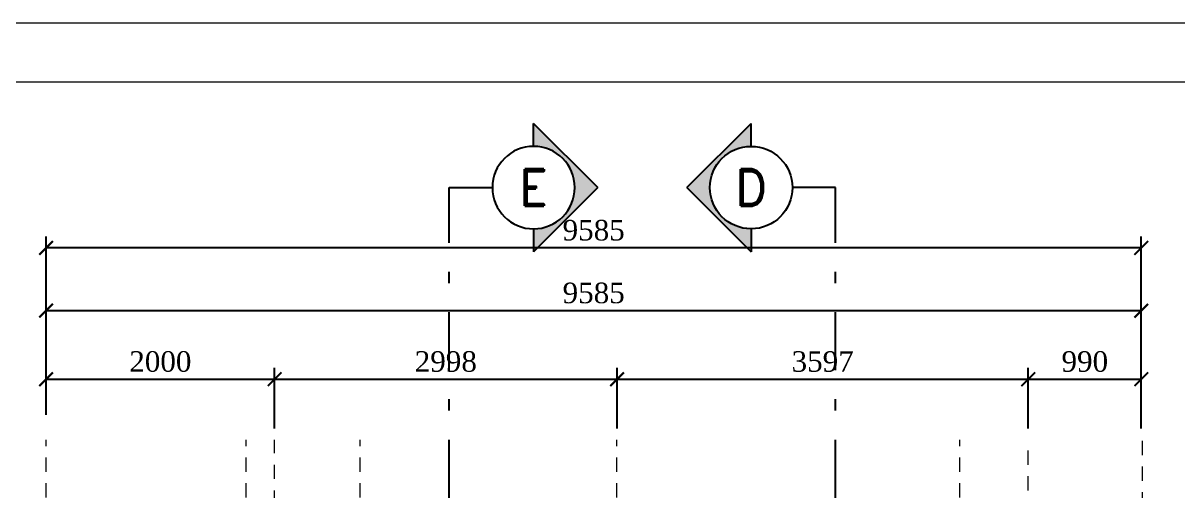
# Model space of a CAD drawing. Header units: millimetres. Extents: x -9564 to 494436, y -140371 to 4257.
# Drawn here: x 77.91 to 88.02, y 126.76 to 130.85 of the extents above; entities that cross this region are included whole.
import ezdxf
from ezdxf.enums import TextEntityAlignment as Align

# ---------------------------------------------------------------- set-up
doc = ezdxf.new("R2010")
doc.units = ezdxf.units.MM
doc.header["$MEASUREMENT"] = 0
for name, pattern in [('DASHDOTX2', [50.8, 25.4, -12.7, 0, -12.7]), ('DASHED2', [0.375, 0.25, -0.125]), ('HIDDEN2', [0.1875, 0.125, -0.0625])]:
    doc.linetypes.add(name, pattern=pattern)
doc.layers.get('DEFPOINTS').update_dxf_attribs({"lineweight": 18})
doc.layers.add('1', color=5, linetype='Continuous')
for name, color, linetype, lineweight in [('AS', 8, 'HIDDEN2', 5), ('DIM', 1, 'Continuous', 5), ('LEGEND', 1, 'DASHED2', 50), ('XR-KOP A3_MOZART$0$A-TXTKOP', 3, 'Continuous', 5), ('XR-KOP A3_MOZART$0$KOP-A1$0$A-GRSKOP', 1, 'Continuous', 5)]:
    doc.layers.add(name, color=color, linetype=linetype, lineweight=lineweight)
doc.styles.add('HAND', font='ROMAND.SHX', dxfattribs={"width": 0.8, "height": 250})
doc.styles.add('ROMAND', font='romand.shx', dxfattribs={"width": 0.7})
doc.styles.add('style2', font='times.ttf', dxfattribs={"height": 0.18})
doc.styles.add('XR-KOP A3_MOZART$0$ROMAND', font='romand.shx', dxfattribs={"height": 2, "bigfont": 'bigfont.shx'})
doc.dimstyles.new('ISO-25', dxfattribs={"dimtxt": 0.18, "dimasz": 0.12, "dimexe": 0.1, "dimexo": 0.1, "dimgap": 0.0625, "dimtad": 1, "dimtoh": 1, "dimdec": 0, "dimlfac": 1000, "dimtxsty": 'style2', "dimblk": 'ARCHTICK', "dimcen": 0.15, "dimclrd": 1, "dimclre": 1, "dimclrt": 4, "dimadec": 0, "dimazin": 0, "dimtfac": 1, "dimtdec": 0, "dimtmove": 0, "dimatfit": 3, "dimldrblk": 'OBLIQUE', "dimfxl": 1, "dimarcsym": 0})

# ---------------------------------------------------------------- blocks, each defined once
blk = doc.blocks.new('as2')
at = {"layer": 'AS'}
for p, q in [((245.82, 142.109), (245.82, 163.539)), ((247.57, 142.109), (247.57, 163.539)), ((247.82, 142.271), (247.82, 163.539)), ((248.57, 142.109), (248.57, 163.539)), ((250.815, 142.109), (250.815, 163.539)), ((253.815, 142.109), (253.815, 163.539)), ((254.415, 141.72), (254.415, 163.539)), ((255.415, 142.031), (255.415, 163.539))]:
    blk.add_line(p, q, dxfattribs=at)
blk = doc.blocks.new('hsdh')
at = {"layer": 'XR-KOP A3_MOZART$0$KOP-A1$0$A-GRSKOP', "color": 0, "linetype": 'Continuous', "lineweight": 5}
blk.add_lwpolyline([(145480.1, 82601), (107945.4, 82601), (107945.4, 56196.5), (145480.1, 56196.5)], close=True, dxfattribs=at)
at = {"layer": 'XR-KOP A3_MOZART$0$KOP-A1$0$A-GRSKOP', "color": 5, "linetype": 'Continuous', "lineweight": 5}
blk.add_lwpolyline([(145016.9, 82137.7), (108408.6, 82137.7), (108408.6, 56659.8), (145016.9, 56659.8)], close=True, dxfattribs=at)
blk = doc.blocks.new('_ArchTick')
at = {"color": 0, "linetype": 'ByBlock', "const_width": 0.15}
blk.add_lwpolyline([(-0.5, -0.5), (0.5, 0.5)], dxfattribs=at)
blk = doc.blocks.new('*D628')
at = {"layer": 'DEFPOINTS', "color": 0, "transparency": 16777216}
for p in [(303.423, 169.964), (301.423, 169.553), (303.423, 169.434)]:
    blk.add_point(p, dxfattribs=at)
at = {"layer": 'DIM', "color": 1, "lineweight": -2, "transparency": 16777216}
for p, q in [((301.423, 169.653), (301.423, 170.064)), ((303.423, 169.534), (303.423, 170.064)), ((301.423, 169.964), (303.423, 169.964))]:
    blk.add_line(p, q, dxfattribs=at)
at = {"layer": 'DIM', "color": 1, "lineweight": -2, "transparency": 16777216, "xscale": 0.12, "yscale": 0.12, "zscale": 0.12, "rotation": 180}
blk.add_blockref('_ArchTick', (301.423, 169.964), dxfattribs=at)
at = {"layer": 'DIM', "color": 1, "lineweight": -2, "transparency": 16777216, "xscale": 0.12, "yscale": 0.12, "zscale": 0.12}
blk.add_blockref('_ArchTick', (303.423, 169.964), dxfattribs=at)
at = {"layer": 'DIM', "color": 4, "transparency": 16777216, "insert": (302.423, 170.118), "char_height": 0.18, "attachment_point": 5, "style": 'style2'}
blk.add_mtext('2000', dxfattribs=at)
blk = doc.blocks.new('_Oblique')
at = {"color": 0, "linetype": 'ByBlock', "lineweight": -2}
blk.add_line((-0.5, -0.5), (0.5, 0.5), dxfattribs=at)
blk = doc.blocks.new('*D629')
at = {"layer": 'DEFPOINTS', "color": 0, "transparency": 16777216}
for p in [(306.42, 169.964), (303.423, 169.434), (306.42, 169.434)]:
    blk.add_point(p, dxfattribs=at)
at = {"layer": 'DIM', "color": 1, "lineweight": -2, "transparency": 16777216}
for p, q in [((303.423, 169.534), (303.423, 170.064)), ((306.42, 169.534), (306.42, 170.064)), ((303.423, 169.964), (306.42, 169.964))]:
    blk.add_line(p, q, dxfattribs=at)
at = {"layer": 'DIM', "color": 1, "lineweight": -2, "transparency": 16777216, "xscale": 0.12, "yscale": 0.12, "zscale": 0.12, "rotation": 180}
blk.add_blockref('_ArchTick', (303.423, 169.964), dxfattribs=at)
at = {"layer": 'DIM', "color": 1, "lineweight": -2, "transparency": 16777216, "xscale": 0.12, "yscale": 0.12, "zscale": 0.12}
blk.add_blockref('_ArchTick', (306.42, 169.964), dxfattribs=at)
at = {"layer": 'DIM', "color": 4, "transparency": 16777216, "insert": (304.921, 170.118), "char_height": 0.18, "attachment_point": 5, "style": 'style2'}
blk.add_mtext('2998', dxfattribs=at)
blk = doc.blocks.new('*D630')
at = {"layer": 'DEFPOINTS', "color": 0, "transparency": 16777216}
for p in [(310.018, 169.964), (306.42, 169.434), (310.018, 169.434)]:
    blk.add_point(p, dxfattribs=at)
at = {"layer": 'DIM', "color": 1, "lineweight": -2, "transparency": 16777216}
for p, q in [((306.42, 169.534), (306.42, 170.064)), ((310.018, 169.534), (310.018, 170.064)), ((306.42, 169.964), (310.018, 169.964))]:
    blk.add_line(p, q, dxfattribs=at)
at = {"layer": 'DIM', "color": 1, "lineweight": -2, "transparency": 16777216, "xscale": 0.12, "yscale": 0.12, "zscale": 0.12, "rotation": 180}
blk.add_blockref('_ArchTick', (306.42, 169.964), dxfattribs=at)
at = {"layer": 'DIM', "color": 1, "lineweight": -2, "transparency": 16777216, "xscale": 0.12, "yscale": 0.12, "zscale": 0.12}
blk.add_blockref('_ArchTick', (310.018, 169.964), dxfattribs=at)
at = {"layer": 'DIM', "color": 4, "transparency": 16777216, "insert": (308.219, 170.118), "char_height": 0.18, "attachment_point": 5, "style": 'style2'}
blk.add_mtext('3597', dxfattribs=at)
blk = doc.blocks.new('*D631')
at = {"layer": 'DEFPOINTS', "color": 0, "transparency": 16777216}
for p in [(311.007, 170.564), (301.423, 169.964), (311.007, 169.964)]:
    blk.add_point(p, dxfattribs=at)
at = {"layer": 'DIM', "color": 1, "lineweight": -2, "transparency": 16777216}
for p, q in [((301.423, 170.064), (301.423, 170.664)), ((311.007, 170.064), (311.007, 170.664)), ((301.423, 170.564), (311.007, 170.564))]:
    blk.add_line(p, q, dxfattribs=at)
at = {"layer": 'DIM', "color": 1, "lineweight": -2, "transparency": 16777216, "xscale": 0.12, "yscale": 0.12, "zscale": 0.12, "rotation": 180}
blk.add_blockref('_ArchTick', (301.423, 170.564), dxfattribs=at)
at = {"layer": 'DIM', "color": 1, "lineweight": -2, "transparency": 16777216, "xscale": 0.12, "yscale": 0.12, "zscale": 0.12}
blk.add_blockref('_ArchTick', (311.007, 170.564), dxfattribs=at)
at = {"layer": 'DIM', "color": 4, "transparency": 16777216, "insert": (306.215, 170.718), "char_height": 0.18, "attachment_point": 5, "style": 'style2'}
blk.add_mtext('9585', dxfattribs=at)
blk = doc.blocks.new('*D632')
at = {"layer": 'DEFPOINTS', "color": 0, "transparency": 16777216}
for p in [(301.423, 171.113), (301.423, 170.564), (311.007, 169.434)]:
    blk.add_point(p, dxfattribs=at)
at = {"layer": 'DIM', "color": 1, "lineweight": -2, "transparency": 16777216}
for p, q in [((301.423, 170.664), (301.423, 171.213)), ((311.007, 169.534), (311.007, 171.213)), ((311.007, 171.113), (301.423, 171.113))]:
    blk.add_line(p, q, dxfattribs=at)
at = {"layer": 'DIM', "color": 1, "lineweight": -2, "transparency": 16777216, "xscale": 0.12, "yscale": 0.12, "zscale": 0.12, "rotation": 180}
blk.add_blockref('_ArchTick', (301.423, 171.113), dxfattribs=at)
at = {"layer": 'DIM', "color": 1, "lineweight": -2, "transparency": 16777216, "xscale": 0.12, "yscale": 0.12, "zscale": 0.12}
blk.add_blockref('_ArchTick', (311.007, 171.113), dxfattribs=at)
at = {"layer": 'DIM', "color": 4, "transparency": 16777216, "insert": (306.215, 171.267), "char_height": 0.18, "attachment_point": 5, "style": 'style2'}
blk.add_mtext('9585', dxfattribs=at)
blk = doc.blocks.new('*D633')
at = {"color": 1, "lineweight": -2, "transparency": 16777216}
for p, q in [((310.018, 169.534), (310.018, 170.064)), ((311.007, 169.534), (311.007, 170.064)), ((310.018, 169.964), (311.007, 169.964))]:
    blk.add_line(p, q, dxfattribs=at)
at = {"layer": 'DEFPOINTS', "color": 0, "transparency": 16777216}
for p in [(311.007, 169.964), (310.018, 169.434), (311.007, 169.434)]:
    blk.add_point(p, dxfattribs=at)
at = {"color": 1, "lineweight": -2, "transparency": 16777216, "xscale": 0.12, "yscale": 0.12, "zscale": 0.12, "rotation": 180}
blk.add_blockref('_ArchTick', (310.018, 169.964), dxfattribs=at)
at = {"color": 1, "lineweight": -2, "transparency": 16777216, "xscale": 0.12, "yscale": 0.12, "zscale": 0.12}
blk.add_blockref('_ArchTick', (311.007, 169.964), dxfattribs=at)
at = {"color": 4, "transparency": 16777216, "insert": (310.513, 170.118), "char_height": 0.18, "attachment_point": 5, "style": 'style2'}
blk.add_mtext('990', dxfattribs=at)
blk = doc.blocks.new('ARAH-4')
blk.add_hatch(color=8).paths.add_polyline_path([(-4.5, 0), (-7, 0), (0, -7), (7, 0), (4.5, 0, -1)])
at = {"color": 9}
for p, q in [((0, -7), (-7, 0)), ((-4.5, 0), (-7, 0)), ((0, -7), (7, 0)), ((4.5, 0), (7, 0))]:
    blk.add_line(p, q, dxfattribs=at)
blk.add_circle((0, 0), 4.5, dxfattribs=at)
at = {"color": 4, "style": 'ROMAND'}
blk.add_attdef('A', text='', height=4, dxfattribs=at).set_placement((0, 0), align=Align.MIDDLE_CENTER)
blk = doc.blocks.new('pot2')
at = {"layer": '1', "linetype": 'DASHDOTX2', "ltscale": 0.02}
for points in [[(167.88, 148.839), (167.502, 148.839), (167.502, 171.641), (167.88, 171.641)], [(170.505, 148.839), (170.882, 148.839), (170.882, 171.641), (170.505, 171.641)]]:
    blk.add_lwpolyline(points, dxfattribs=at)
ref = blk.add_blockref('ARAH-4', (168.24, 171.641), dxfattribs=dict(xscale=-0.08021946471751404, yscale=0.08021946471751404, zscale=0.08021946471751398, rotation=90))
ref.add_attrib('A', 'E', dxfattribs={"color": 4, "height": 0.321, "style": 'ROMAND'}).set_placement((168.24, 171.641), align=Align.MIDDLE_CENTER)
ref = blk.add_blockref('ARAH-4', (170.144, 171.641), dxfattribs=dict(xscale=0.08021946471751398, yscale=0.08021946471751398, zscale=0.08021946471751398, rotation=270))
ref.add_attrib('A', 'D', dxfattribs={"color": 4, "height": 0.321, "style": 'ROMAND'}).set_placement((170.144, 171.641), align=Align.MIDDLE_CENTER)
blk = doc.blocks.new('dim5')
dim = blk.add_linear_dim(base=(311.0075, 169.9635), p1=(310.0177, 169.4339), p2=(311.0075, 169.4339), dimstyle='ISO-25')
dim.commit()
dim.dimension.update_dxf_attribs({"geometry": '*D633', "text_midpoint": (310.5126, 170.1178)})
at = {"layer": 'DIM'}
for base, p1, p2, picture, middle in [((301.4227, 171.1129), (311.0075, 169.4339), (301.4227, 170.5635), '*D632', (306.2151, 171.2672)), ((311.0075, 170.5635), (301.4227, 169.9635), (311.0075, 169.9635), '*D631', (306.2151, 170.7178)), ((303.4227, 169.9635), (301.4227, 169.5529), (303.4227, 169.4339), '*D628', (302.4227, 170.1176)), ((306.420152, 169.963506), (303.422651, 169.433888), (306.420152, 169.433888), '*D629', (304.921401, 170.117823)), ((310.0176522372, 169.9635060553), (306.4201522375, 169.4338879015), (310.0176522372, 169.4338877921), '*D630', (308.2189022374, 170.1178229262))]:
    dim = blk.add_linear_dim(base=base, p1=p1, p2=p2, dimstyle='ISO-25', dxfattribs=at)
    dim.commit()
    dim.dimension.update_dxf_attribs({"geometry": picture, "text_midpoint": middle})
blk = doc.blocks.new('A$C2a879c63')
for name, p in [('pot2', (-56.9483, -143.5351)), ('dim5', (-194.3974, -143.5351))]:
    blk.add_blockref(name, p)
at = {"layer": 'AS'}
blk.add_blockref('as2', (-138.7946, -137.6403), dxfattribs=at)
at = {"layer": 'LEGEND', "xscale": 0.00111896417510141, "yscale": 0.00111896417510141, "zscale": 0.00111896417510141}
blk.add_blockref('hsdh', (-36.787, -62.8819), dxfattribs=at)
at = {"color": 4, "style": 'HAND'}
for tag, height, rotation, p in [('DRY.WASHER', 0.054, 0, (11.9366, 24.9122)), ('PATIO', 0.135, 0, (20.9666, 21.5696)), ('GENSET', 0.135, 0, (18.2157, 17.1045)), ('PLANTERBOX', 0.135, 90, (22.169, 13.2959)), ('PLANTERBOX', 0.135, 0, (18.5224, 11.5633)), ('PATIO', 0.135, 0, (400.0395, 10.821)), ('CARPORT', 0.135, 0, (12.157, 9.7744)), ('CARPORT', 0.135, 0, (20.6202, 9.7744))]:
    blk.add_attdef(tag, text='', height=height, rotation=rotation, dxfattribs=at).set_placement(p, align=Align.MIDDLE)
at = {"layer": 'XR-KOP A3_MOZART$0$A-TXTKOP', "style": 'XR-KOP A3_MOZART$0$ROMAND'}
for tag, p in [('1:200', (37.0468, 3.1879)), ('1:100', (79.0468, 3.1879)), ('1:100', (121.0468, 3.1879)), ('1:100', (163.0468, 3.1879)), ('1:100', (205.0468, 3.1879)), ('1:100', (247.0468, 3.1879)), ('1:100', (289.0468, 3.1879)), ('1:100', (331.0468, 3.1879)), ('1:100', (373.0468, 3.1879)), ('1:100', (415.0468, 3.1879)), ('1:100', (457.0468, 3.1879)), ('1:100', (499.0468, 3.1879))]:
    blk.add_attdef(tag, text='', height=0.1296, dxfattribs=at).set_placement(p, align=Align.MIDDLE)

msp = doc.modelspace()

# ---------------------------------------------------------------- block references
msp.add_blockref('A$C2a879c63', (-28.9148, 101.3058))

doc.saveas('drawing.dxf')
